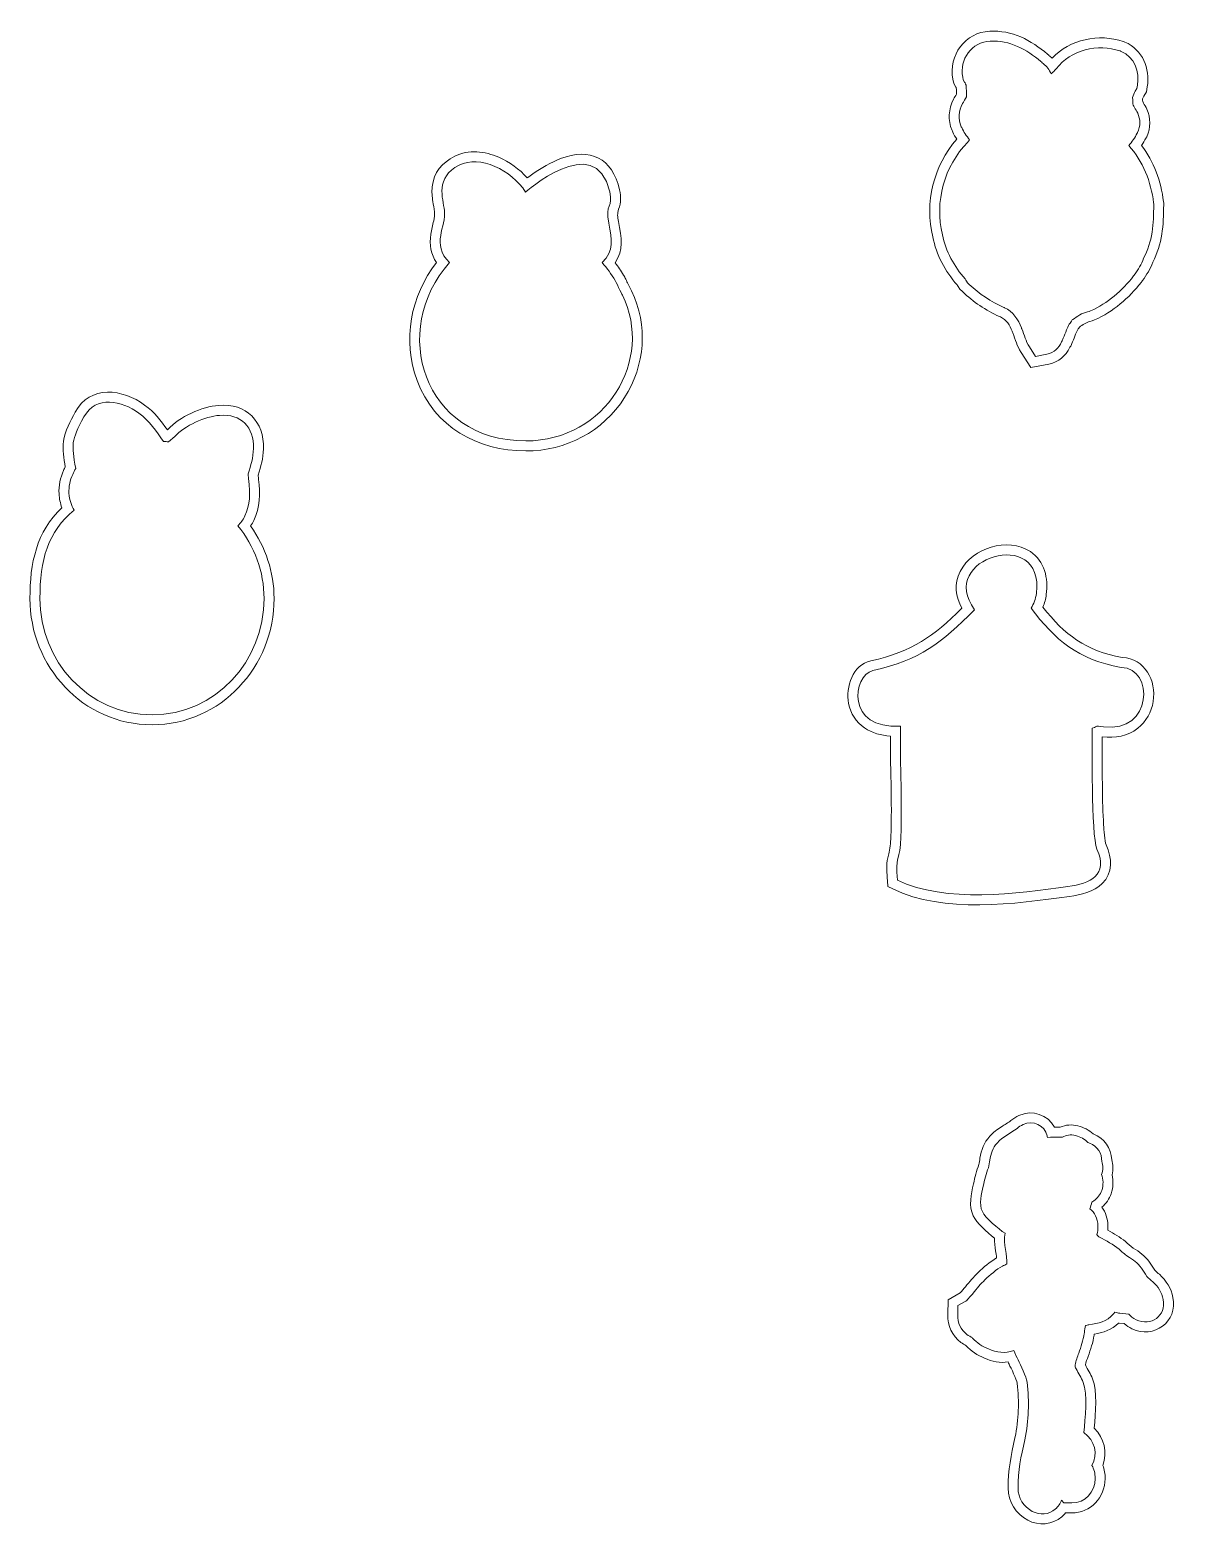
# Model space of a CAD drawing. Header units: millimetres. Extents: x -1956 to 3160, y -604 to 586.
# Drawn here: x -949.7 to -604.5, y -178 to 271.8 of the extents above; entities that cross this region are included whole.
import ezdxf

# ---------------------------------------------------------------- set-up
doc = ezdxf.new("R2010")
doc.units = ezdxf.units.MM
doc.header["$MEASUREMENT"] = 0
doc.layers.add('Katman 1', color=7, linetype='Continuous')

msp = doc.modelspace()

# ---------------------------------------------------------------- linework, layer by layer
at = {"layer": 'Katman 1', "color": 22, "lineweight": 20}
for points, knots in [([(-612.1482, 201.9731), (-612.819, 199.8272), (-613.9394, 198.2763), (-615.2071, 196.415), (-615.2071, 196.415), (-615.371, 196.1744), (-615.371, 196.1744), (-615.371, 196.1744), (-615.5518, 195.9464), (-615.5518, 195.9464), (-619.337, 191.1739), (-624.0194, 187.0348), (-629.6501, 184.5886), (-629.6501, 184.5886), (-630.3473, 184.2858), (-630.3473, 184.2858), (-630.3473, 184.2858), (-631.089, 184.1197), (-631.089, 184.1197), (-632.1358, 183.8854), (-633.2907, 183.1047), (-634.1748, 182.4481), (-634.3088, 182.2613), (-634.4385, 182.0708), (-634.5703, 181.8822), (-634.7997, 181.3443), (-635.0533, 180.8221), (-635.3485, 180.3177), (-635.6118, 179.5373), (-635.9228, 178.7788), (-636.2207, 178.0097), (-636.2207, 178.0097), (-636.7078, 176.7521), (-636.7078, 176.7521), (-636.7078, 176.7521), (-637.0234, 176.38), (-637.0234, 176.38), (-638.3893, 173.718), (-640.349, 171.9653), (-643.4116, 171.3491), (-643.4116, 171.3491), (-648.7427, 170.2766), (-648.7427, 170.2766), (-648.7427, 170.2766), (-651.7015, 174.8392), (-651.7015, 174.8392), (-653.0279, 176.8844), (-653.3298, 178.5976), (-654.229, 180.7133), (-654.229, 180.7133), (-654.3345, 180.9616), (-654.3345, 180.9616), (-654.3345, 180.9616), (-654.4231, 181.2165), (-654.4231, 181.2165), (-654.9986, 182.8722), (-656.2052, 184.7906), (-657.8899, 185.4876), (-657.8899, 185.4876), (-658.0407, 185.5501), (-658.0407, 185.5501), (-658.0407, 185.5501), (-658.189, 185.6185), (-658.189, 185.6185), (-662.2835, 187.5069), (-666.0793, 190.017), (-669.3619, 193.1126), (-669.3619, 193.1126), (-670.1148, 193.8226), (-670.1148, 193.8226), (-670.1148, 193.8226), (-670.6622, 194.7007), (-670.6622, 194.7007), (-670.749, 194.84), (-670.8354, 194.9796), (-670.9214, 195.1195), (-674.5057, 199.2156), (-677.2009, 204.202), (-678.2494, 209.5661), (-680.818, 219.7711), (-677.9738, 231.0557), (-671.0366, 238.9283), (-671.4898, 239.6263), (-671.8989, 240.3532), (-672.2636, 241.1026), (-672.2636, 241.1026), (-672.371, 241.3234), (-672.371, 241.3234), (-672.371, 241.3234), (-672.4647, 241.5502), (-672.4647, 241.5502), (-673.7602, 244.6873), (-673.5024, 247.9546), (-672.0059, 250.9665), (-671.7525, 251.4765), (-671.4056, 251.9696), (-671.1219, 252.4615), (-671.1065, 253.0898), (-671.1469, 253.7373), (-671.1922, 254.3676), (-671.2131, 254.4142), (-671.2338, 254.461), (-671.2542, 254.5078), (-671.2764, 254.547), (-671.2986, 254.5862), (-671.3207, 254.6254), (-671.3207, 254.6254), (-671.9459, 255.732), (-671.9459, 255.732), (-671.9459, 255.732), (-672.1973, 256.978), (-672.1973, 256.978), (-673.6417, 264.1377), (-668.4973, 271.1368), (-661.1018, 271.383), (-654.5879, 271.7945), (-648.6075, 268.7073), (-643.8007, 264.5463), (-643.8007, 264.5463), (-643.411, 264.2089), (-643.411, 264.2089), (-643.411, 264.2089), (-643.3484, 264.1388), (-643.3484, 264.1388), (-643.0023, 263.8541), (-642.6833, 263.5836), (-642.3871, 263.3116), (-637.0616, 268.9638), (-628.2896, 270.7913), (-620.9821, 268.3034), (-620.9821, 268.3034), (-620.7345, 268.2191), (-620.7345, 268.2191), (-620.7345, 268.2191), (-620.493, 268.1188), (-620.493, 268.1188), (-615.1545, 265.9012), (-612.8905, 260.1479), (-613.7834, 254.6738), (-613.7834, 254.6738), (-614.0255, 253.1896), (-614.0255, 253.1896), (-614.0255, 253.1896), (-614.79, 251.8946), (-614.79, 251.8946), (-614.9486, 251.6261), (-615.0761, 251.3371), (-615.1778, 251.0405), (-615.17, 250.797), (-615.1598, 250.5436), (-615.1392, 250.3068), (-615.1392, 250.3068), (-615.1239, 250.2838), (-615.1239, 250.2838), (-615.1239, 250.2838), (-614.9263, 249.8203), (-614.9263, 249.8203), (-614.5802, 249.2043), (-614.2101, 248.6627), (-613.9108, 247.9947), (-612.7112, 245.3177), (-612.6893, 242.359), (-613.9561, 239.7004), (-613.9561, 239.7004), (-614.0502, 239.503), (-614.0502, 239.503), (-614.0502, 239.503), (-614.1549, 239.311), (-614.1549, 239.311), (-614.5718, 238.5467), (-615.0091, 237.8002), (-615.4913, 237.0856), (-611.7723, 232.2353), (-609.628, 226.2284), (-608.9002, 220.189), (-608.9002, 220.189), (-608.8407, 219.6953), (-608.8407, 219.6953), (-608.8407, 219.6953), (-608.8428, 219.1979), (-608.8428, 219.1979), (-608.868, 213.1867), (-609.2271, 207.3485), (-612.1482, 201.9731)], [0, 0, 0, 0, 0.01639344, 0.01639344, 0.01639344, 0.03278689, 0.03278689, 0.03278689, 0.04918033, 0.04918033, 0.04918033, 0.06557377, 0.06557377, 0.06557377, 0.08196721, 0.08196721, 0.08196721, 0.09836066, 0.09836066, 0.09836066, 0.1147541, 0.1147541, 0.1147541, 0.13114754, 0.13114754, 0.13114754, 0.14754098, 0.14754098, 0.14754098, 0.16393443, 0.16393443, 0.16393443, 0.18032787, 0.18032787, 0.18032787, 0.19672131, 0.19672131, 0.19672131, 0.21311475, 0.21311475, 0.21311475, 0.2295082, 0.2295082, 0.2295082, 0.24590164, 0.24590164, 0.24590164, 0.26229508, 0.26229508, 0.26229508, 0.27868852, 0.27868852, 0.27868852, 0.29508197, 0.29508197, 0.29508197, 0.31147541, 0.31147541, 0.31147541, 0.32786885, 0.32786885, 0.32786885, 0.3442623, 0.3442623, 0.3442623, 0.36065574, 0.36065574, 0.36065574, 0.37704918, 0.37704918, 0.37704918, 0.39344262, 0.39344262, 0.39344262, 0.40983607, 0.40983607, 0.40983607, 0.42622951, 0.42622951, 0.42622951, 0.44262295, 0.44262295, 0.44262295, 0.45901639, 0.45901639, 0.45901639, 0.47540984, 0.47540984, 0.47540984, 0.49180328, 0.49180328, 0.49180328, 0.50819672, 0.50819672, 0.50819672, 0.52459016, 0.52459016, 0.52459016, 0.54098361, 0.54098361, 0.54098361, 0.55737705, 0.55737705, 0.55737705, 0.57377049, 0.57377049, 0.57377049, 0.59016393, 0.59016393, 0.59016393, 0.60655738, 0.60655738, 0.60655738, 0.62295082, 0.62295082, 0.62295082, 0.63934426, 0.63934426, 0.63934426, 0.6557377, 0.6557377, 0.6557377, 0.67213115, 0.67213115, 0.67213115, 0.68852459, 0.68852459, 0.68852459, 0.70491803, 0.70491803, 0.70491803, 0.72131148, 0.72131148, 0.72131148, 0.73770492, 0.73770492, 0.73770492, 0.75409836, 0.75409836, 0.75409836, 0.7704918, 0.7704918, 0.7704918, 0.78688525, 0.78688525, 0.78688525, 0.80327869, 0.80327869, 0.80327869, 0.81967213, 0.81967213, 0.81967213, 0.83606557, 0.83606557, 0.83606557, 0.85245902, 0.85245902, 0.85245902, 0.86885246, 0.86885246, 0.86885246, 0.8852459, 0.8852459, 0.8852459, 0.90163934, 0.90163934, 0.90163934, 0.91803279, 0.91803279, 0.91803279, 0.93442623, 0.93442623, 0.93442623, 0.95081967, 0.95081967, 0.95081967, 0.96721311, 0.96721311, 0.96721311, 0.98360656, 0.98360656, 0.98360656, 1, 1, 1, 1]), ([(-668.4986, 196.9079), (-671.8332, 200.66), (-674.3702, 205.2698), (-675.3203, 210.2202), (-677.8137, 220.0032), (-674.8039, 230.9031), (-667.726, 238.082), (-667.5405, 238.3283), (-667.3554, 238.5553), (-667.1702, 238.7667), (-668.1265, 239.8668), (-668.924, 241.0963), (-669.566, 242.4153), (-669.566, 242.4153), (-669.6332, 242.5534), (-669.6332, 242.5534), (-669.6332, 242.5534), (-669.6918, 242.6953), (-669.6918, 242.6953), (-670.6607, 245.0421), (-670.426, 247.4043), (-669.3193, 249.6316), (-669.0146, 250.2449), (-668.4475, 251.0386), (-668.1621, 251.6509), (-668.1621, 251.6509), (-668.1535, 251.7643), (-668.1535, 251.7643), (-668.0713, 252.8478), (-668.1608, 254.012), (-668.2409, 255.1498), (-668.3547, 255.3712), (-668.4611, 255.6017), (-668.5615, 255.8408), (-668.6107, 255.9275), (-668.6597, 256.0142), (-668.7087, 256.101), (-668.7087, 256.101), (-669.0994, 256.7926), (-669.0994, 256.7926), (-669.0994, 256.7926), (-669.2565, 257.5713), (-669.2565, 257.5713), (-670.3402, 262.9422), (-666.5133, 268.2278), (-660.9585, 268.386), (-655.2162, 268.7659), (-649.9923, 265.9374), (-645.7642, 262.2781), (-645.7642, 262.2781), (-645.5208, 262.0674), (-645.5208, 262.0674), (-645.5208, 262.0674), (-645.4307, 261.9664), (-645.4307, 261.9664), (-644.2866, 261.0334), (-643.5206, 260.4263), (-642.8874, 259.0156), (-642.8115, 258.865), (-642.7287, 258.7143), (-642.6404, 258.5635), (-642.1589, 259.0841), (-641.6624, 259.5914), (-641.1646, 260.1238), (-636.8113, 265.8152), (-628.6124, 267.7322), (-621.949, 265.4635), (-621.949, 265.4635), (-621.7945, 265.4109), (-621.7945, 265.4109), (-621.7945, 265.4109), (-621.6438, 265.3483), (-621.6438, 265.3483), (-617.5764, 263.6602), (-616.0754, 259.2573), (-616.7443, 255.1567), (-616.7443, 255.1567), (-616.8956, 254.2291), (-616.8956, 254.2291), (-616.8956, 254.2291), (-617.3734, 253.4198), (-617.3734, 253.4198), (-617.7377, 252.8027), (-618.006, 252.1281), (-618.1919, 251.4349), (-618.1592, 250.6091), (-618.1116, 249.529), (-617.9973, 249.1886), (-617.9973, 249.1886), (-617.7759, 248.8547), (-617.7759, 248.8547), (-617.7759, 248.8547), (-617.6253, 248.5015), (-617.6253, 248.5015), (-617.299, 247.9048), (-616.9434, 247.4261), (-616.6485, 246.7679), (-615.8114, 244.8999), (-615.7739, 242.8604), (-616.6644, 240.9909), (-616.6644, 240.9909), (-616.7232, 240.8675), (-616.7232, 240.8675), (-616.7232, 240.8675), (-616.7887, 240.7474), (-616.7887, 240.7474), (-617.5394, 239.3707), (-618.3286, 238.1049), (-619.3589, 237.0256), (-615.0505, 232.3693), (-612.634, 226.1038), (-611.8787, 219.8301), (-611.8787, 219.8301), (-611.8415, 219.5214), (-611.8415, 219.5214), (-611.8415, 219.5214), (-611.8428, 219.2104), (-611.8428, 219.2104), (-611.8673, 213.643), (-612.1452, 208.0838), (-614.9309, 203.1403), (-615.4737, 201.2047), (-616.5136, 199.8255), (-617.6867, 198.1037), (-617.6867, 198.1037), (-617.7892, 197.9532), (-617.7892, 197.9532), (-617.7892, 197.9532), (-617.9023, 197.8106), (-617.9023, 197.8106), (-621.3776, 193.4318), (-625.6759, 189.5851), (-630.8455, 187.3402), (-630.8455, 187.3402), (-631.281, 187.151), (-631.281, 187.151), (-631.281, 187.151), (-631.7443, 187.0473), (-631.7443, 187.0473), (-633.3534, 186.6869), (-634.8661, 185.6842), (-636.1622, 184.7078), (-636.1622, 184.7078), (-636.3207, 184.5884), (-636.3207, 184.5884), (-636.6633, 184.1476), (-636.9146, 183.7482), (-637.21, 183.3477), (-637.4649, 182.7172), (-637.7383, 182.1361), (-638.0926, 181.5791), (-638.3563, 180.7379), (-638.6874, 179.9474), (-639.0182, 179.0932), (-639.0182, 179.0932), (-639.3227, 178.307), (-639.3227, 178.307), (-639.3227, 178.307), (-639.5478, 178.0416), (-639.5478, 178.0416), (-640.4623, 176.1311), (-641.6618, 174.7612), (-644.0033, 174.2902), (-644.0033, 174.2902), (-647.3352, 173.6199), (-647.3352, 173.6199), (-647.3352, 173.6199), (-649.1845, 176.4715), (-649.1845, 176.4715), (-650.3939, 178.3364), (-650.6512, 179.9642), (-651.468, 181.8867), (-651.468, 181.8867), (-651.534, 182.042), (-651.534, 182.042), (-651.534, 182.042), (-651.5894, 182.2014), (-651.5894, 182.2014), (-652.4582, 184.7027), (-654.2261, 187.2203), (-656.7428, 188.2597), (-656.7428, 188.2597), (-656.8385, 188.2993), (-656.8385, 188.2993), (-656.8385, 188.2993), (-656.9326, 188.3427), (-656.9326, 188.3427), (-660.7315, 190.0992), (-664.2561, 192.4212), (-667.3037, 195.2952), (-667.3037, 195.2952), (-667.7742, 195.7389), (-667.7742, 195.7389), (-667.7742, 195.7389), (-668.1163, 196.2877), (-668.1163, 196.2877), (-668.2448, 196.4938), (-668.3722, 196.7005), (-668.4986, 196.9079)], [0, 0, 0, 0, 0.01515152, 0.01515152, 0.01515152, 0.03030303, 0.03030303, 0.03030303, 0.04545455, 0.04545455, 0.04545455, 0.06060606, 0.06060606, 0.06060606, 0.07575758, 0.07575758, 0.07575758, 0.09090909, 0.09090909, 0.09090909, 0.10606061, 0.10606061, 0.10606061, 0.12121212, 0.12121212, 0.12121212, 0.13636364, 0.13636364, 0.13636364, 0.15151515, 0.15151515, 0.15151515, 0.16666667, 0.16666667, 0.16666667, 0.18181818, 0.18181818, 0.18181818, 0.1969697, 0.1969697, 0.1969697, 0.21212121, 0.21212121, 0.21212121, 0.22727273, 0.22727273, 0.22727273, 0.24242424, 0.24242424, 0.24242424, 0.25757576, 0.25757576, 0.25757576, 0.27272727, 0.27272727, 0.27272727, 0.28787879, 0.28787879, 0.28787879, 0.3030303, 0.3030303, 0.3030303, 0.31818182, 0.31818182, 0.31818182, 0.33333333, 0.33333333, 0.33333333, 0.34848485, 0.34848485, 0.34848485, 0.36363636, 0.36363636, 0.36363636, 0.37878788, 0.37878788, 0.37878788, 0.39393939, 0.39393939, 0.39393939, 0.40909091, 0.40909091, 0.40909091, 0.42424242, 0.42424242, 0.42424242, 0.43939394, 0.43939394, 0.43939394, 0.45454545, 0.45454545, 0.45454545, 0.46969697, 0.46969697, 0.46969697, 0.48484848, 0.48484848, 0.48484848, 0.5, 0.5, 0.5, 0.51515152, 0.51515152, 0.51515152, 0.53030303, 0.53030303, 0.53030303, 0.54545455, 0.54545455, 0.54545455, 0.56060606, 0.56060606, 0.56060606, 0.57575758, 0.57575758, 0.57575758, 0.59090909, 0.59090909, 0.59090909, 0.60606061, 0.60606061, 0.60606061, 0.62121212, 0.62121212, 0.62121212, 0.63636364, 0.63636364, 0.63636364, 0.65151515, 0.65151515, 0.65151515, 0.66666667, 0.66666667, 0.66666667, 0.68181818, 0.68181818, 0.68181818, 0.6969697, 0.6969697, 0.6969697, 0.71212121, 0.71212121, 0.71212121, 0.72727273, 0.72727273, 0.72727273, 0.74242424, 0.74242424, 0.74242424, 0.75757576, 0.75757576, 0.75757576, 0.77272727, 0.77272727, 0.77272727, 0.78787879, 0.78787879, 0.78787879, 0.8030303, 0.8030303, 0.8030303, 0.81818182, 0.81818182, 0.81818182, 0.83333333, 0.83333333, 0.83333333, 0.84848485, 0.84848485, 0.84848485, 0.86363636, 0.86363636, 0.86363636, 0.87878788, 0.87878788, 0.87878788, 0.89393939, 0.89393939, 0.89393939, 0.90909091, 0.90909091, 0.90909091, 0.92424242, 0.92424242, 0.92424242, 0.93939394, 0.93939394, 0.93939394, 0.95454545, 0.95454545, 0.95454545, 0.96969697, 0.96969697, 0.96969697, 0.98484848, 0.98484848, 0.98484848, 1, 1, 1, 1]), ([(-773.7554, 196.4659), (-773.7095, 196.4888), (-771.7, 192.355), (-771.5635, 192.056), (-761.9565, 172.6935), (-776.4723, 148.2246), (-800.5865, 148.2246), (-831.6443, 148.2246), (-841.5785, 181.6671), (-823.5361, 201.8224), (-829.1573, 207.4845), (-824.4617, 212.6454), (-825.0482, 217.4839), (-825.4978, 221.1926), (-827.9477, 227.4316), (-820.6221, 231.1456), (-814.382, 234.3092), (-804.9245, 229.6322), (-800.678, 223.0633), (-801.2909, 222.368), (-779.6771, 242.1809), (-775.3427, 223.0661), (-774.2902, 218.4245), (-776.8031, 219.6032), (-775.6854, 213.6694), (-774.7397, 208.6484), (-773.8628, 205.624), (-777.6369, 201.8224), (-776.1634, 200.1764), (-774.871, 198.3758), (-773.7554, 196.4659)], [0, 0, 0, 0, 0.1, 0.1, 0.1, 0.2, 0.2, 0.2, 0.3, 0.3, 0.3, 0.4, 0.4, 0.4, 0.5, 0.5, 0.5, 0.6, 0.6, 0.6, 0.7, 0.7, 0.7, 0.8, 0.8, 0.8, 0.9, 0.9, 0.9, 1, 1, 1, 1]), ([(-771.237, 198.1019), (-771.2052, 198.0537), (-771.1746, 198.0047), (-771.1451, 197.955), (-771.0974, 197.8747), (-771.0524, 197.7927), (-771.0083, 197.7103), (-770.9152, 197.5362), (-770.8255, 197.36), (-770.7363, 197.1838), (-770.4878, 196.693), (-770.2441, 196.1993), (-770.0013, 195.7055), (-769.618, 194.9261), (-769.2165, 194.1354), (-768.8546, 193.346), (-763.7374, 182.9932), (-764.747, 170.9188), (-770.8998, 161.2668), (-777.425, 151.0306), (-788.4918, 145.2246), (-800.5865, 145.2246), (-815.1811, 145.2246), (-828.0121, 152.4608), (-833.2803, 166.405), (-837.8221, 178.4268), (-835.2187, 191.8696), (-827.4288, 201.842), (-829.1093, 204.3535), (-829.6471, 207.1361), (-829.1457, 210.4154), (-828.9377, 211.7758), (-828.5766, 213.0829), (-828.2877, 214.4236), (-828.1056, 215.2688), (-827.9215, 216.2571), (-828.0264, 217.1229), (-828.1506, 218.1476), (-828.3848, 219.1816), (-828.5418, 220.2065), (-828.7658, 221.6678), (-828.8828, 223.133), (-828.7362, 224.6092), (-828.3081, 228.9198), (-825.7675, 231.9005), (-821.9787, 233.8214), (-817.8071, 235.9363), (-812.8673, 235.3111), (-808.7082, 233.5062), (-805.5229, 232.1239), (-802.4933, 229.944), (-800.1379, 227.2878), (-799.5919, 227.706), (-799.0365, 228.1181), (-798.4552, 228.524), (-795.8878, 230.3168), (-793.076, 231.9746), (-790.1427, 233.0934), (-781.3034, 236.4649), (-774.5886, 233.3064), (-772.417, 223.7295), (-771.8992, 221.4461), (-771.9493, 220.0415), (-772.7047, 217.8676), (-773.1467, 216.5956), (-772.9866, 215.5485), (-772.7372, 214.2247), (-771.7969, 209.2321), (-771.0823, 205.6557), (-773.7358, 201.813), (-772.8276, 200.6292), (-771.9947, 199.388), (-771.237, 198.1019)], [0, 0, 0, 0, 0.04166667, 0.04166667, 0.04166667, 0.08333333, 0.08333333, 0.08333333, 0.125, 0.125, 0.125, 0.16666667, 0.16666667, 0.16666667, 0.20833333, 0.20833333, 0.20833333, 0.25, 0.25, 0.25, 0.29166667, 0.29166667, 0.29166667, 0.33333333, 0.33333333, 0.33333333, 0.375, 0.375, 0.375, 0.41666667, 0.41666667, 0.41666667, 0.45833333, 0.45833333, 0.45833333, 0.5, 0.5, 0.5, 0.54166667, 0.54166667, 0.54166667, 0.58333333, 0.58333333, 0.58333333, 0.625, 0.625, 0.625, 0.66666667, 0.66666667, 0.66666667, 0.70833333, 0.70833333, 0.70833333, 0.75, 0.75, 0.75, 0.79166667, 0.79166667, 0.79166667, 0.83333333, 0.83333333, 0.83333333, 0.875, 0.875, 0.875, 0.91666667, 0.91666667, 0.91666667, 0.95833333, 0.95833333, 0.95833333, 1, 1, 1, 1]), ([(-940.0446, 128.1518), (-940.5458, 129.4688), (-940.8224, 130.8546), (-940.9145, 132.3145), (-941.0706, 134.7869), (-940.5327, 137.1224), (-939.5411, 139.3767), (-939.3836, 139.7347), (-939.2062, 140.0795), (-939.0271, 140.4234), (-939.465, 142.9349), (-939.9325, 145.6313), (-939.5878, 148.1201), (-939.1671, 151.1576), (-937.4996, 154.1964), (-936.0626, 156.8655), (-931.5789, 165.1932), (-921.7109, 163.8414), (-915.1701, 159.0115), (-912.223, 156.8353), (-910.3148, 154.3547), (-908.3292, 151.5712), (-908.3292, 151.5712), (-908.1762, 151.6994), (-908.1762, 151.6994), (-904.7721, 155.4154), (-897.8912, 158.5742), (-892.9225, 158.8869), (-884.6958, 159.6716), (-879.1698, 153.9946), (-879.4425, 145.8592), (-879.5404, 142.9379), (-880.2641, 140.6286), (-881.0083, 137.9085), (-881.002, 137.4781), (-880.9767, 137.0567), (-880.9177, 136.6223), (-880.3593, 132.5103), (-880.4855, 128.1285), (-882.3416, 124.3366), (-882.6286, 123.7503), (-882.9531, 123.1857), (-883.315, 122.6472), (-878.8359, 116.2871), (-876.2618, 108.717), (-876.2618, 100.8824), (-876.2618, 80.4558), (-892.1676, 62.8824), (-912.9611, 62.8824), (-933.7546, 62.8824), (-949.6604, 80.4558), (-949.6604, 100.8824), (-949.6604, 111.4116), (-947.7293, 120.9572), (-940.0446, 128.1518)], [0, 0, 0, 0, 0.05555556, 0.05555556, 0.05555556, 0.11111111, 0.11111111, 0.11111111, 0.16666667, 0.16666667, 0.16666667, 0.22222222, 0.22222222, 0.22222222, 0.27777778, 0.27777778, 0.27777778, 0.33333333, 0.33333333, 0.33333333, 0.38888889, 0.38888889, 0.38888889, 0.44444444, 0.44444444, 0.44444444, 0.5, 0.5, 0.5, 0.55555556, 0.55555556, 0.55555556, 0.61111111, 0.61111111, 0.61111111, 0.66666667, 0.66666667, 0.66666667, 0.72222222, 0.72222222, 0.72222222, 0.77777778, 0.77777778, 0.77777778, 0.83333333, 0.83333333, 0.83333333, 0.88888889, 0.88888889, 0.88888889, 0.94444444, 0.94444444, 0.94444444, 1, 1, 1, 1]), ([(-884.0094, 138.305), (-884.0147, 137.5973), (-883.9919, 136.9661), (-883.8904, 136.2186), (-883.4159, 132.7246), (-883.4558, 128.8839), (-885.0361, 125.6556), (-885.5972, 124.5093), (-886.3025, 123.5354), (-887.123, 122.7257), (-882.1978, 116.5586), (-879.2618, 108.8949), (-879.2618, 100.8824), (-879.2618, 82.0838), (-893.8529, 65.8824), (-912.9611, 65.8824), (-932.0693, 65.8824), (-946.6604, 82.0838), (-946.6604, 100.8824), (-946.6604, 112.2574), (-944.2992, 121.0564), (-936.3217, 127.4045), (-937.2211, 128.8001), (-937.7889, 130.419), (-937.9205, 132.5035), (-938.0461, 134.4942), (-937.5911, 136.3588), (-936.795, 138.1687), (-936.5403, 138.7476), (-936.1862, 139.3625), (-935.901, 139.9505), (-937.1522, 147.3413), (-937.3836, 148.0835), (-933.4211, 155.4433), (-929.8485, 162.0788), (-921.9247, 160.27), (-916.9522, 156.5982), (-913.6248, 154.1412), (-911.7229, 151.1649), (-909.501, 148.0368), (-908.9869, 148.0448), (-908.4952, 148.0066), (-908.0159, 147.9195), (-908.0159, 147.9195), (-906.0874, 149.5357), (-906.0874, 149.5357), (-903.2121, 152.7979), (-896.8469, 155.6527), (-892.6864, 155.8957), (-886.2005, 156.5379), (-882.2281, 152.3069), (-882.4408, 145.9597), (-882.537, 143.09), (-883.2969, 140.9458), (-884.0094, 138.305)], [0, 0, 0, 0, 0.05555556, 0.05555556, 0.05555556, 0.11111111, 0.11111111, 0.11111111, 0.16666667, 0.16666667, 0.16666667, 0.22222222, 0.22222222, 0.22222222, 0.27777778, 0.27777778, 0.27777778, 0.33333333, 0.33333333, 0.33333333, 0.38888889, 0.38888889, 0.38888889, 0.44444444, 0.44444444, 0.44444444, 0.5, 0.5, 0.5, 0.55555556, 0.55555556, 0.55555556, 0.61111111, 0.61111111, 0.61111111, 0.66666667, 0.66666667, 0.66666667, 0.72222222, 0.72222222, 0.72222222, 0.77777778, 0.77777778, 0.77777778, 0.83333333, 0.83333333, 0.83333333, 0.88888889, 0.88888889, 0.88888889, 0.94444444, 0.94444444, 0.94444444, 1, 1, 1, 1]), ([(-621.6241, 80.1333), (-611.5886, 79.8726), (-612.1473, 60.2755), (-626.9299, 62.2697), (-630.0424, 62.6896), (-628.1346, 62.4395), (-630.316, 61.8366), (-630.2082, 57.794), (-630.751, 29.6901), (-628.8931, 25.5324), (-625.3737, 17.6566), (-630.9248, 15.173), (-637.6061, 14.2386), (-652.6489, 12.1347), (-674.4825, 9.1092), (-688.9015, 16.2052), (-689.417, 23.731), (-688.5874, 21.1809), (-687.9646, 26.8737), (-687.2977, 38.7324), (-688.1657, 50.6284), (-687.9814, 62.5071), (-704.4016, 61.3339), (-702.5191, 77.755), (-696.2497, 79.1721), (-681.9721, 82.3999), (-675.7326, 87.473), (-665.6652, 97.4791), (-677.3914, 112.9398), (-644.5558, 122.8876), (-647.1065, 102.401), (-647.3151, 100.7254), (-647.9195, 99.1606), (-648.7126, 97.9532), (-641.6231, 88.4984), (-634.5795, 82.422), (-621.6241, 80.1333)], [0, 0, 0, 0, 0.08333333, 0.08333333, 0.08333333, 0.16666667, 0.16666667, 0.16666667, 0.25, 0.25, 0.25, 0.33333333, 0.33333333, 0.33333333, 0.41666667, 0.41666667, 0.41666667, 0.5, 0.5, 0.5, 0.58333333, 0.58333333, 0.58333333, 0.66666667, 0.66666667, 0.66666667, 0.75, 0.75, 0.75, 0.83333333, 0.83333333, 0.83333333, 0.91666667, 0.91666667, 0.91666667, 1, 1, 1, 1]), ([(-621.3018, 83.1232), (-614.4762, 82.7935), (-611.0237, 76.1688), (-612.0063, 69.8919), (-612.5005, 66.7353), (-614.0712, 63.8229), (-616.5927, 61.8295), (-619.655, 59.4086), (-623.4913, 58.7874), (-627.2869, 59.2907), (-627.2872, 57.8867), (-627.3065, 56.4783), (-627.3094, 55.0856), (-627.3171, 51.3529), (-627.3127, 47.6199), (-627.2627, 43.8875), (-627.213, 40.1731), (-627.134, 36.4342), (-626.8994, 32.7267), (-626.8199, 31.4691), (-626.6159, 27.8628), (-626.1531, 26.754), (-624.3757, 22.7765), (-623.9748, 18.3752), (-627.3402, 15.1247), (-629.874, 12.6773), (-633.8025, 11.7414), (-637.1906, 11.2675), (-653.3276, 9.0106), (-675.1478, 6.093), (-690.2262, 13.5135), (-690.2262, 13.5135), (-691.7764, 14.2764), (-691.7764, 14.2764), (-691.7764, 14.2764), (-691.8945, 16.0002), (-691.8945, 16.0002), (-692.0413, 18.1431), (-692.2519, 20.7479), (-691.7913, 22.8647), (-691.6687, 23.4281), (-691.4989, 23.9788), (-691.3688, 24.5404), (-691.1726, 25.3875), (-691.0513, 26.2581), (-690.9554, 27.122), (-690.3557, 37.8983), (-691.026, 48.7022), (-691.0067, 59.4913), (-693.7615, 59.6632), (-696.4843, 60.3676), (-698.78, 61.9434), (-701.3231, 63.689), (-702.9865, 66.2777), (-703.5698, 69.2996), (-704.5196, 74.2209), (-702.3076, 80.8783), (-696.9112, 82.0983), (-684.18, 84.9763), (-678.1716, 89.4401), (-669.5095, 97.9014), (-671.3905, 101.3429), (-671.9127, 105.2314), (-670.0385, 108.9902), (-668.2097, 112.658), (-664.5289, 115.1829), (-660.6605, 116.3021), (-656.7852, 117.4233), (-652.3292, 117.2424), (-648.9044, 114.9379), (-644.5706, 112.0217), (-643.5187, 106.9358), (-644.1295, 102.0303), (-644.2895, 100.7451), (-644.6386, 99.4553), (-645.1609, 98.2491), (-638.6458, 89.9289), (-632.2782, 85.1065), (-621.3018, 83.1232)], [0, 0, 0, 0, 0.03846154, 0.03846154, 0.03846154, 0.07692308, 0.07692308, 0.07692308, 0.11538462, 0.11538462, 0.11538462, 0.15384615, 0.15384615, 0.15384615, 0.19230769, 0.19230769, 0.19230769, 0.23076923, 0.23076923, 0.23076923, 0.26923077, 0.26923077, 0.26923077, 0.30769231, 0.30769231, 0.30769231, 0.34615385, 0.34615385, 0.34615385, 0.38461538, 0.38461538, 0.38461538, 0.42307692, 0.42307692, 0.42307692, 0.46153846, 0.46153846, 0.46153846, 0.5, 0.5, 0.5, 0.53846154, 0.53846154, 0.53846154, 0.57692308, 0.57692308, 0.57692308, 0.61538462, 0.61538462, 0.61538462, 0.65384615, 0.65384615, 0.65384615, 0.69230769, 0.69230769, 0.69230769, 0.73076923, 0.73076923, 0.73076923, 0.76923077, 0.76923077, 0.76923077, 0.80769231, 0.80769231, 0.80769231, 0.84615385, 0.84615385, 0.84615385, 0.88461538, 0.88461538, 0.88461538, 0.92307692, 0.92307692, 0.92307692, 0.96153846, 0.96153846, 0.96153846, 1, 1, 1, 1]), ([(-662.7117, -127.5055), (-664.827, -126.7677), (-666.742, -125.3551), (-668.289, -123.7501), (-668.7574, -123.4373), (-669.3202, -123.1846), (-669.8083, -122.8163), (-672.4682, -120.8089), (-673.8433, -117.8032), (-673.7572, -114.486), (-673.7572, -114.486), (-673.6399, -109.9675), (-673.6399, -109.9675), (-673.6399, -109.9675), (-670.0309, -107.919), (-670.0309, -107.919), (-669.515, -107.4567), (-668.8556, -106.5761), (-668.4326, -106.072), (-667.207, -104.6115), (-666.0204, -103.1293), (-664.6355, -101.8118), (-662.962, -100.22), (-661.0788, -98.5733), (-659.0537, -97.4211), (-659.1549, -96.6853), (-659.2993, -95.9311), (-659.3875, -95.3261), (-659.5754, -94.0372), (-659.7137, -92.7395), (-659.6761, -91.4441), (-662.0865, -89.6438), (-665.0814, -86.8616), (-666.068, -84.7662), (-667.5046, -81.715), (-666.753, -78.2609), (-666.0276, -75.1359), (-665.5761, -73.1908), (-665.0967, -71.1708), (-664.3776, -69.3045), (-664.2293, -68.7883), (-664.1779, -68.0039), (-664.0825, -67.4641), (-663.6429, -64.9772), (-662.8947, -62.7263), (-661.1426, -60.8364), (-660.0722, -59.6818), (-658.904, -58.7994), (-657.5821, -57.9589), (-656.6316, -57.3546), (-655.6452, -56.7927), (-654.7569, -56.0972), (-654.0035, -55.5074), (-653.2103, -54.9811), (-652.3367, -54.5852), (-648.3029, -52.7575), (-643.6585, -54.3687), (-641.6859, -58.0898), (-641.1977, -58.0919), (-640.7059, -58.1012), (-640.1996, -58.1009), (-640.1996, -58.1009), (-639.9772, -58.1008), (-639.9772, -58.1008), (-638.2851, -57.377), (-636.4122, -57.2587), (-634.6072, -57.7127), (-632.8903, -58.1445), (-631.2981, -58.9462), (-629.9918, -60.1288), (-626.7616, -61.424), (-624.5163, -64.4291), (-624.4603, -67.8923), (-624.0032, -69.3597), (-623.9747, -70.9137), (-624.3675, -72.3923), (-623.9416, -74.289), (-623.9509, -76.216), (-624.6141, -78.0962), (-625.1798, -79.7), (-626.1379, -81.0467), (-627.4031, -82.1365), (-626.257, -83.7134), (-625.6588, -85.6299), (-625.61, -87.6539), (-625.5984, -88.1338), (-625.6108, -88.6104), (-625.6514, -89.0833), (-623.7905, -90.0818), (-621.9788, -91.1645), (-620.3456, -92.5176), (-619.5779, -93.1536), (-618.8385, -93.8549), (-618.0273, -94.4352), (-616.1215, -95.5733), (-614.4734, -96.8575), (-613.1338, -98.6584), (-612.5352, -99.4631), (-612.078, -100.3678), (-611.4907, -101.1421), (-611.173, -101.5153), (-610.5085, -101.98), (-610.1135, -102.3412), (-608.0108, -104.2642), (-606.6305, -106.5091), (-606.0426, -109.3128), (-604.5163, -116.5904), (-611.8311, -121.9114), (-618.3928, -118.7025), (-619.2657, -118.2756), (-620.0042, -117.7867), (-620.6755, -117.1754), (-620.6755, -117.1754), (-622.2328, -117.0422), (-622.2328, -117.0422), (-622.3007, -117.0364), (-622.3685, -117.0298), (-622.4362, -117.0226), (-624.5781, -119.0824), (-626.839, -119.8043), (-629.6931, -120.2957), (-629.6931, -120.2957), (-629.6955, -120.3257), (-629.6955, -120.3257), (-629.6955, -120.3257), (-629.7483, -120.6494), (-629.7483, -120.6494), (-630.1095, -122.866), (-630.7954, -124.9478), (-631.546, -127.056), (-631.8067, -127.7881), (-632.2028, -128.7604), (-632.3857, -129.5843), (-631.6535, -130.9931), (-630.8361, -132.2389), (-630.2442, -133.755), (-628.779, -137.5083), (-629.2806, -144.0396), (-629.715, -148.6431), (-626.7069, -151.5712), (-625.675, -155.8191), (-627.1201, -159.7819), (-626.6371, -161.0464), (-626.435, -162.3403), (-626.4418, -163.7883), (-626.4682, -169.379), (-630.8138, -174.1488), (-636.5198, -174.0765), (-636.5198, -174.0765), (-638.3435, -174.0533), (-638.3435, -174.0533), (-638.6825, -174.4672), (-639.0588, -174.8539), (-639.4731, -175.2102), (-642.3696, -177.7006), (-646.3764, -178.0356), (-649.7297, -176.2724), (-653.1781, -174.4592), (-655.7368, -170.609), (-655.5963, -166.653), (-655.7655, -161.2547), (-654.6183, -156.7083), (-653.5426, -151.4922), (-652.3776, -145.8438), (-652.2504, -140.7906), (-652.8968, -135.0683), (-653.0367, -133.894), (-654.7514, -130.5563), (-655.3097, -129.3766), (-655.416, -129.1521), (-655.5226, -128.9278), (-655.629, -128.7034), (-658.037, -129.0191), (-660.4723, -128.6193), (-662.7117, -127.5055)], [0, 0, 0, 0, 0.01724138, 0.01724138, 0.01724138, 0.03448276, 0.03448276, 0.03448276, 0.05172414, 0.05172414, 0.05172414, 0.06896552, 0.06896552, 0.06896552, 0.0862069, 0.0862069, 0.0862069, 0.10344828, 0.10344828, 0.10344828, 0.12068966, 0.12068966, 0.12068966, 0.13793103, 0.13793103, 0.13793103, 0.15517241, 0.15517241, 0.15517241, 0.17241379, 0.17241379, 0.17241379, 0.18965517, 0.18965517, 0.18965517, 0.20689655, 0.20689655, 0.20689655, 0.22413793, 0.22413793, 0.22413793, 0.24137931, 0.24137931, 0.24137931, 0.25862069, 0.25862069, 0.25862069, 0.27586207, 0.27586207, 0.27586207, 0.29310345, 0.29310345, 0.29310345, 0.31034483, 0.31034483, 0.31034483, 0.32758621, 0.32758621, 0.32758621, 0.34482759, 0.34482759, 0.34482759, 0.36206897, 0.36206897, 0.36206897, 0.37931034, 0.37931034, 0.37931034, 0.39655172, 0.39655172, 0.39655172, 0.4137931, 0.4137931, 0.4137931, 0.43103448, 0.43103448, 0.43103448, 0.44827586, 0.44827586, 0.44827586, 0.46551724, 0.46551724, 0.46551724, 0.48275862, 0.48275862, 0.48275862, 0.5, 0.5, 0.5, 0.51724138, 0.51724138, 0.51724138, 0.53448276, 0.53448276, 0.53448276, 0.55172414, 0.55172414, 0.55172414, 0.56896552, 0.56896552, 0.56896552, 0.5862069, 0.5862069, 0.5862069, 0.60344828, 0.60344828, 0.60344828, 0.62068966, 0.62068966, 0.62068966, 0.63793103, 0.63793103, 0.63793103, 0.65517241, 0.65517241, 0.65517241, 0.67241379, 0.67241379, 0.67241379, 0.68965517, 0.68965517, 0.68965517, 0.70689655, 0.70689655, 0.70689655, 0.72413793, 0.72413793, 0.72413793, 0.74137931, 0.74137931, 0.74137931, 0.75862069, 0.75862069, 0.75862069, 0.77586207, 0.77586207, 0.77586207, 0.79310345, 0.79310345, 0.79310345, 0.81034483, 0.81034483, 0.81034483, 0.82758621, 0.82758621, 0.82758621, 0.84482759, 0.84482759, 0.84482759, 0.86206897, 0.86206897, 0.86206897, 0.87931034, 0.87931034, 0.87931034, 0.89655172, 0.89655172, 0.89655172, 0.9137931, 0.9137931, 0.9137931, 0.93103448, 0.93103448, 0.93103448, 0.94827586, 0.94827586, 0.94827586, 0.96551724, 0.96551724, 0.96551724, 0.98275862, 0.98275862, 0.98275862, 1, 1, 1, 1]), ([(-653.937, -125.2154), (-656.462, -126.1372), (-659.1267, -125.9949), (-661.5472, -124.732), (-663.3576, -124.15), (-665.018, -122.8531), (-666.2757, -121.5139), (-666.2757, -121.5139), (-666.3121, -121.4751), (-666.3121, -121.4751), (-666.7935, -121.1137), (-667.4573, -120.8321), (-668.0011, -120.4217), (-669.8864, -118.9989), (-670.8195, -116.9247), (-670.7582, -114.5638), (-670.7582, -114.5638), (-670.6849, -111.7398), (-670.6849, -111.7398), (-670.6849, -111.7398), (-668.3201, -110.3975), (-668.3201, -110.3975), (-667.6561, -109.884), (-666.6697, -108.6382), (-666.1345, -108.0004), (-664.9965, -106.6443), (-663.8499, -105.205), (-662.5678, -103.9855), (-661.0326, -102.5251), (-659.142, -100.8648), (-657.2814, -99.8691), (-656.8691, -99.6485), (-656.4035, -99.4399), (-655.9488, -99.2274), (-655.8215, -96.8242), (-657.1425, -93.1523), (-656.5101, -89.9894), (-658.5544, -88.712), (-662.4566, -85.3937), (-663.3538, -83.4883), (-664.4093, -81.2464), (-663.6443, -78.1365), (-663.1053, -75.8142), (-662.6989, -74.0636), (-662.1974, -71.9641), (-661.5427, -70.2916), (-661.3414, -69.681), (-661.244, -68.6409), (-661.1283, -67.9863), (-660.7962, -66.1074), (-660.2769, -64.3152), (-658.9426, -62.876), (-657.0101, -60.7914), (-654.9664, -60.0715), (-652.9074, -58.4593), (-652.3457, -58.0195), (-651.7501, -57.613), (-651.0985, -57.3178), (-648.1309, -55.9731), (-644.6493, -57.4702), (-643.8774, -60.7218), (-643.8395, -60.8813), (-643.8098, -61.0393), (-643.7878, -61.1958), (-642.5634, -61.0235), (-641.4434, -61.1017), (-640.1976, -61.1009), (-640.1976, -61.1009), (-639.2873, -61.1003), (-639.2873, -61.1003), (-638.1543, -60.4654), (-636.7826, -60.259), (-635.339, -60.6221), (-633.8353, -61.0003), (-632.5682, -61.725), (-631.6238, -62.7265), (-631.4564, -62.7805), (-631.2876, -62.8417), (-631.1173, -62.9097), (-628.7829, -63.8416), (-627.3112, -65.983), (-627.471, -68.3758), (-626.981, -69.5821), (-626.9466, -70.9731), (-627.4942, -72.2923), (-627.0232, -73.8552), (-626.8723, -75.4796), (-627.4433, -77.0983), (-627.9005, -78.3946), (-628.7237, -79.4185), (-629.8194, -80.2293), (-630.0115, -80.3714), (-630.2264, -80.5032), (-630.4279, -80.6393), (-630.6036, -81.3193), (-630.8115, -81.9949), (-631.0586, -82.6535), (-629.5995, -83.7526), (-628.6628, -85.4975), (-628.6091, -87.7262), (-628.585, -88.7232), (-628.6913, -89.5929), (-628.9377, -90.4018), (-628.6463, -90.7177), (-628.3452, -91.0183), (-628.11, -91.1789), (-626.0829, -92.2307), (-624.0238, -93.366), (-622.2596, -94.8277), (-621.3562, -95.5761), (-620.6256, -96.2788), (-619.6625, -96.9532), (-618.0652, -97.8978), (-616.6642, -98.9386), (-615.5409, -100.4489), (-614.9354, -101.2628), (-614.4844, -102.1594), (-613.8734, -102.9646), (-613.4709, -103.495), (-612.6421, -104.0941), (-612.1381, -104.555), (-610.5049, -106.0487), (-609.4392, -107.7324), (-608.9787, -109.9285), (-607.9616, -114.7782), (-612.7615, -118.1168), (-617.0748, -116.0075), (-618.1435, -115.4848), (-618.7475, -114.9399), (-619.2995, -114.2822), (-619.2995, -114.2822), (-621.977, -114.0531), (-621.977, -114.0531), (-622.5237, -114.0063), (-623.0329, -113.8966), (-623.5029, -113.732), (-623.5703, -113.8139), (-623.636, -113.8946), (-623.6997, -113.9739), (-623.6997, -113.9739), (-623.7776, -114.0757), (-623.7776, -114.0757), (-623.7776, -114.0757), (-623.8898, -114.2034), (-623.8898, -114.2034), (-626.0549, -116.6684), (-628.3277, -117.0729), (-631.3425, -117.5202), (-631.5597, -117.5525), (-632.0753, -117.6453), (-632.3212, -117.7677), (-632.5217, -118.2006), (-632.6285, -119.3631), (-632.6601, -119.7612), (-632.6601, -119.7612), (-632.6763, -119.965), (-632.6763, -119.965), (-632.6763, -119.965), (-632.7092, -120.1669), (-632.7092, -120.1669), (-633.041, -122.2088), (-633.6815, -124.1098), (-634.3722, -126.0497), (-634.7514, -127.1147), (-635.2785, -128.4557), (-635.4299, -129.5737), (-635.4957, -130.0593), (-635.3812, -130.3138), (-635.1628, -130.7438), (-634.4417, -132.1639), (-633.6394, -133.3077), (-633.0388, -134.846), (-631.6922, -138.2955), (-632.4555, -145.7778), (-632.8516, -149.9261), (-629.4624, -152.3245), (-628.551, -156.3187), (-630.4125, -159.8143), (-629.7779, -160.946), (-629.4338, -162.0904), (-629.4418, -163.7741), (-629.4602, -167.6785), (-632.4277, -171.128), (-636.4817, -171.0767), (-636.4817, -171.0767), (-638.8941, -171.0461), (-638.8941, -171.0461), (-638.8941, -171.0461), (-639.5509, -170.1982), (-639.5509, -170.1982), (-639.9419, -171.2311), (-640.5412, -172.1721), (-641.429, -172.9354), (-643.396, -174.6267), (-646.0721, -174.8061), (-648.3335, -173.6171), (-650.7818, -172.3297), (-652.7404, -169.4974), (-652.5942, -166.6675), (-652.7802, -161.3307), (-651.6641, -157.2368), (-650.6044, -152.0982), (-649.3633, -146.0807), (-649.2236, -140.8591), (-649.9158, -134.7314), (-650.0986, -133.1134), (-651.8712, -129.6292), (-652.5981, -128.0933), (-653.0158, -127.2107), (-653.4868, -126.2355), (-653.937, -125.2154)], [0, 0, 0, 0, 0.01428571, 0.01428571, 0.01428571, 0.02857143, 0.02857143, 0.02857143, 0.04285714, 0.04285714, 0.04285714, 0.05714286, 0.05714286, 0.05714286, 0.07142857, 0.07142857, 0.07142857, 0.08571429, 0.08571429, 0.08571429, 0.1, 0.1, 0.1, 0.11428571, 0.11428571, 0.11428571, 0.12857143, 0.12857143, 0.12857143, 0.14285714, 0.14285714, 0.14285714, 0.15714286, 0.15714286, 0.15714286, 0.17142857, 0.17142857, 0.17142857, 0.18571429, 0.18571429, 0.18571429, 0.2, 0.2, 0.2, 0.21428571, 0.21428571, 0.21428571, 0.22857143, 0.22857143, 0.22857143, 0.24285714, 0.24285714, 0.24285714, 0.25714286, 0.25714286, 0.25714286, 0.27142857, 0.27142857, 0.27142857, 0.28571429, 0.28571429, 0.28571429, 0.3, 0.3, 0.3, 0.31428571, 0.31428571, 0.31428571, 0.32857143, 0.32857143, 0.32857143, 0.34285714, 0.34285714, 0.34285714, 0.35714286, 0.35714286, 0.35714286, 0.37142857, 0.37142857, 0.37142857, 0.38571429, 0.38571429, 0.38571429, 0.4, 0.4, 0.4, 0.41428571, 0.41428571, 0.41428571, 0.42857143, 0.42857143, 0.42857143, 0.44285714, 0.44285714, 0.44285714, 0.45714286, 0.45714286, 0.45714286, 0.47142857, 0.47142857, 0.47142857, 0.48571429, 0.48571429, 0.48571429, 0.5, 0.5, 0.5, 0.51428571, 0.51428571, 0.51428571, 0.52857143, 0.52857143, 0.52857143, 0.54285714, 0.54285714, 0.54285714, 0.55714286, 0.55714286, 0.55714286, 0.57142857, 0.57142857, 0.57142857, 0.58571429, 0.58571429, 0.58571429, 0.6, 0.6, 0.6, 0.61428571, 0.61428571, 0.61428571, 0.62857143, 0.62857143, 0.62857143, 0.64285714, 0.64285714, 0.64285714, 0.65714286, 0.65714286, 0.65714286, 0.67142857, 0.67142857, 0.67142857, 0.68571429, 0.68571429, 0.68571429, 0.7, 0.7, 0.7, 0.71428571, 0.71428571, 0.71428571, 0.72857143, 0.72857143, 0.72857143, 0.74285714, 0.74285714, 0.74285714, 0.75714286, 0.75714286, 0.75714286, 0.77142857, 0.77142857, 0.77142857, 0.78571429, 0.78571429, 0.78571429, 0.8, 0.8, 0.8, 0.81428571, 0.81428571, 0.81428571, 0.82857143, 0.82857143, 0.82857143, 0.84285714, 0.84285714, 0.84285714, 0.85714286, 0.85714286, 0.85714286, 0.87142857, 0.87142857, 0.87142857, 0.88571429, 0.88571429, 0.88571429, 0.9, 0.9, 0.9, 0.91428571, 0.91428571, 0.91428571, 0.92857143, 0.92857143, 0.92857143, 0.94285714, 0.94285714, 0.94285714, 0.95714286, 0.95714286, 0.95714286, 0.97142857, 0.97142857, 0.97142857, 0.98571429, 0.98571429, 0.98571429, 1, 1, 1, 1])]:
    msp.add_open_spline(points, degree=3, knots=knots, dxfattribs=at)

doc.saveas('drawing.dxf')
